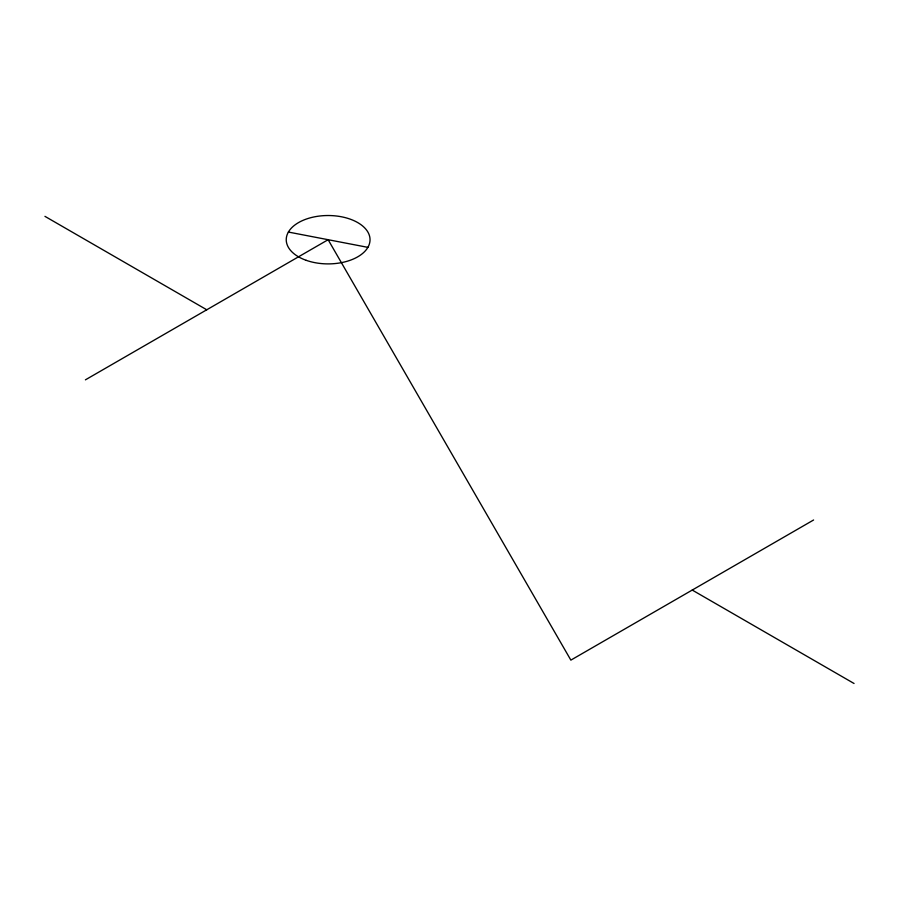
<?xml version="1.0" encoding="UTF-8"?>
<svg xmlns="http://www.w3.org/2000/svg" width="899" height="899" viewBox="0 0 899 899"><rect width="100%" height="100%" fill="white"/><g stroke="black" fill="none" stroke-linecap="round" stroke-linejoin="round"><path stroke-width="1.35" d="M85.405 379.85L328.135 239.707L570.865 660.124L813.595 519.993M288.377 232.054L367.893 247.36M44.95 216.356L206.77 309.784M692.23 590.059L854.05 683.487M306.121 260.294A41.905 24.194 0 0 0 370.017 240.426A41.905 24.194 0 0 0 308.267 218.412A41.905 24.194 0 0 0 306.121 260.294"/></g></svg>
